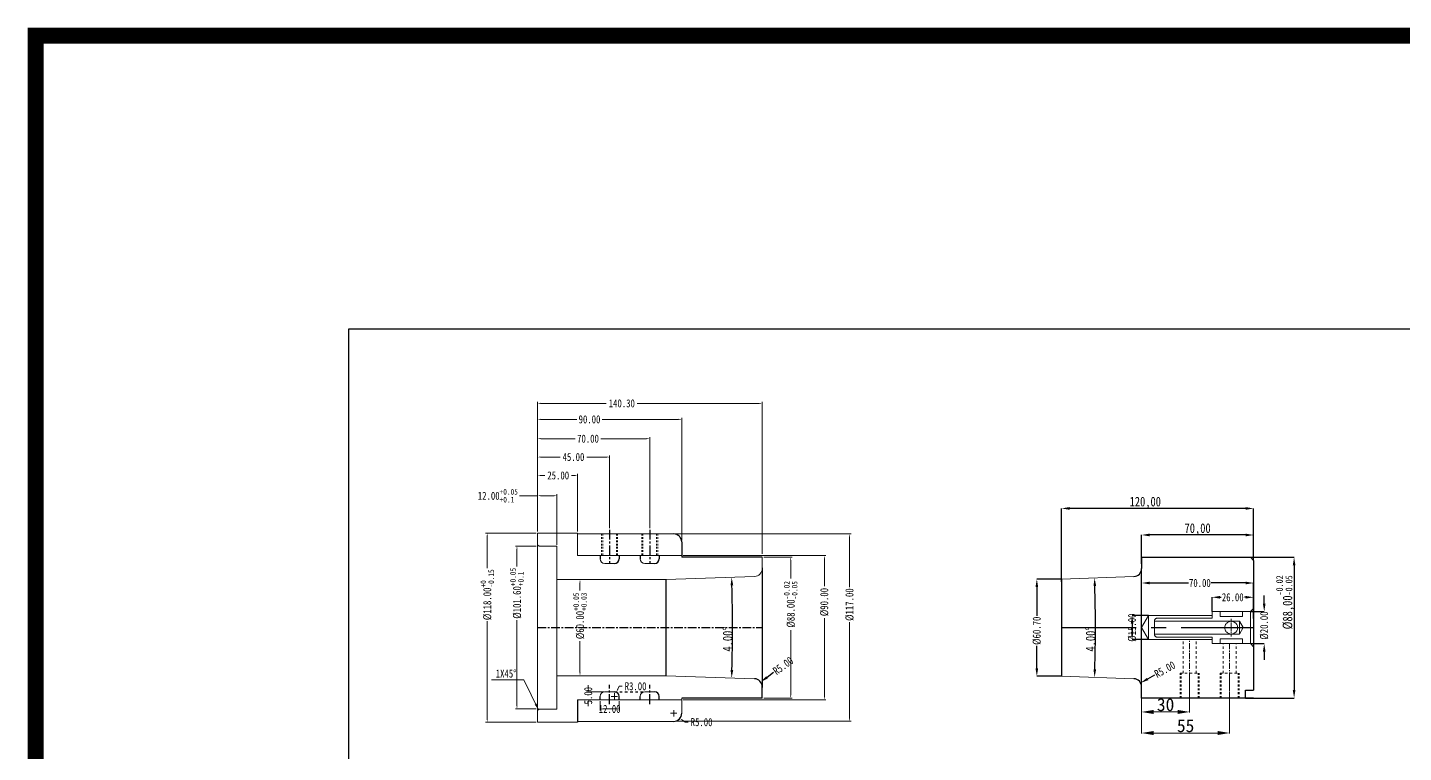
# Model space of a CAD drawing. Header units: millimetres. Extents: x 97 to 1722, y -6063 to 1553.
# Drawn here: x 97 to 957, y 1100 to 1553 of the extents above; entities that cross this region are included whole.
import ezdxf

# ---------------------------------------------------------------- set-up
doc = ezdxf.new("R2010")
doc.units = ezdxf.units.MM
doc.header["$LTSCALE"] = 16.335
doc.header["$PDMODE"] = 3
doc.header["$PDSIZE"] = 0.3125
for name, pattern in [('CENTER', [0.6, 0.375, -0.075, 0.075, -0.075]), ('HIDDEN', [0.2, 0.1, -0.1]), ('HIDDENX2', [0.75, 0.5, -0.25])]:
    doc.linetypes.add(name, pattern=pattern)
doc.layers.get('0').update_dxf_attribs({"linetype": 'CONTINUOUS'})
doc.layers.get('Defpoints').update_dxf_attribs({"linetype": 'CONTINUOUS'})
for name, color, linetype, lineweight in [('cool', 153, 'HIDDEN', 9), ('screw', 33, 'CONTINUOUS', 13), ('虚线', 6, 'HIDDENX2', 13)]:
    doc.layers.add(name, color=color, linetype=linetype, lineweight=lineweight)
doc.layers.add('DEFAULT_2', color=8, linetype='HIDDEN')
doc.styles.get("Standard").update_dxf_attribs({"font": 'txt', "width": 0.8})
doc.styles.add('字体', font='SimSun.ttf', dxfattribs={"height": 8})
doc.dimstyles.new('AM_ISO', dxfattribs={"dimtxt": 5, "dimasz": 3, "dimexe": 0.5, "dimexo": 0, "dimgap": 0.5, "dimtad": 1, "dimdec": 1, "dimdsep": 46, "dimtxsty": '字体', "dimcen": 0, "dimclrd": 4, "dimclre": 4, "dimclrt": 4, "dimadec": 0, "dimazin": 2, "dimtp": 0.1, "dimtm": 0.1, "dimtfac": 0.71, "dimtdec": 1, "dimtofl": 0, "dimtmove": 0, "dimatfit": 3, "dimfxl": 0, "dimlwd": 13, "dimlwe": 13, "dimarcsym": 0})
doc.dimstyles.new('ISO-25', dxfattribs={"dimscale": 0, "dimtxt": 4, "dimasz": 3.5, "dimexe": 0.8, "dimexo": 0, "dimgap": 0.6, "dimtad": 1, "dimtoh": 1, "dimdec": 1, "dimdsep": 46, "dimtxsty": '字体', "dimcen": 1, "dimclrd": 4, "dimclre": 4, "dimclrt": 4, "dimadec": 0, "dimazin": 0, "dimtfac": 1, "dimtdec": 1, "dimtofl": 0, "dimtmove": 0, "dimatfit": 0, "dimfxl": 0, "dimlwd": 13, "dimlwe": 13, "dimarcsym": 0})
doc.dimstyles.new('mold', dxfattribs={"dimtxt": 6, "dimasz": 5, "dimexe": 0, "dimexo": 0, "dimgap": 0, "dimtad": 1, "dimzin": 1, "dimtxsty": 'Standard', "dimcen": 0, "dimclrd": 4, "dimclre": 4, "dimclrt": 6, "dimazin": 0, "dimtfac": 1, "dimtofl": 0, "dimtmove": 0, "dimatfit": 3, "dimfxl": 0, "dimarcsym": 0})
doc.dimstyles.get("Standard").update_dxf_attribs({"dimtxt": 0.15625, "dimasz": 0.1875, "dimexe": 0.125, "dimexo": 0.0625, "dimtad": 0, "dimtih": 1, "dimtoh": 1, "dimdsep": 46, "dimtxsty": 'Standard', "dimcen": 0.09, "dimadec": 0, "dimazin": 0, "dimtp": 0.01, "dimtm": 0.01, "dimtfac": 1, "dimtofl": 0, "dimtmove": 0, "dimatfit": 3, "dimfxl": 0, "dimtolj": 1, "dimarcsym": 0})
doc.dimstyles.new('STANDARD$0', dxfattribs={"dimscale": 2, "dimtxt": 3, "dimasz": 3, "dimexe": 1.25, "dimexo": 0.625, "dimgap": 0.5, "dimtad": 0, "dimdsep": 46, "dimlunit": 6, "dimtxsty": 'Standard', "dimblk": 'CLOSEDBLANK', "dimcen": 0, "dimclrt": 2, "dimazin": 2, "dimtfac": 2, "dimtmove": 1, "dimatfit": 3, "dimfxl": 0, "dimtolj": 1, "dimtzin": 0, "dimarcsym": 0})

# ---------------------------------------------------------------- blocks, each defined once
blk = doc.blocks.new('*D27')
at = {"color": 1, "lineweight": 0}
for p, q in [((415.2, 1228.9), (402.29, 1228.9)), ((415.2, 1127.3), (402.29, 1127.3))]:
    blk.add_line(p, q, dxfattribs=at)
at = {"color": 0, "lineweight": 0}
for p, q in [((403.29, 1226.9), (403.29, 1216.34)), ((403.29, 1129.3), (403.29, 1182.74))]:
    blk.add_line(p, q, dxfattribs=at)
at = {"color": 0}
for points in [[(402.96, 1226.9), (403.62, 1226.9), (403.29, 1228.9)], [(402.96, 1129.3), (403.62, 1129.3), (403.29, 1127.3)]]:
    blk.add_solid(points, dxfattribs=at)
at = {"layer": 'Defpoints', "color": 0}
for p in [(416.2, 1228.9), (403.29, 1127.3), (416.2, 1127.3)]:
    blk.add_point(p, dxfattribs=at)
at = {"color": 0, "lineweight": 0, "insert": (403.29, 1199.54), "char_height": 5, "attachment_point": 5, "rotation": 90}
blk.add_mtext('\\A1;%%C101.60{\\H0.7x;\\S+0.05^ +0.1;}', dxfattribs=at)
blk = doc.blocks.new('*D28')
at = {"color": 0, "lineweight": 0}
for p, q in [((416.2, 1260.47), (404.83, 1260.47)), ((426.2, 1260.47), (418.2, 1260.47))]:
    blk.add_line(p, q, dxfattribs=at)
at = {"color": 1, "lineweight": 0}
for p, q in [((416.2, 1238.1), (416.2, 1261.47)), ((428.2, 1229.9), (428.2, 1261.47))]:
    blk.add_line(p, q, dxfattribs=at)
at = {"color": 0}
for points in [[(418.2, 1260.8), (418.2, 1260.13), (416.2, 1260.47)], [(426.2, 1260.8), (426.2, 1260.13), (428.2, 1260.47)]]:
    blk.add_solid(points, dxfattribs=at)
at = {"layer": 'Defpoints', "color": 0}
for p in [(428.2, 1260.47), (416.2, 1237.1), (428.2, 1228.9)]:
    blk.add_point(p, dxfattribs=at)
at = {"color": 0, "lineweight": 0, "insert": (391.36, 1260.47), "char_height": 5, "attachment_point": 5}
blk.add_mtext('\\A1;12.00{\\H0.7x;\\S+0.05^ +0.1;}', dxfattribs=at)
blk = doc.blocks.new('*D29')
at = {"color": 1, "lineweight": 0}
for p, q in [((416.2, 1238.1), (416.2, 1297.09)), ((486.2, 1240.18), (486.2, 1297.09))]:
    blk.add_line(p, q, dxfattribs=at)
at = {"color": 0, "lineweight": 0}
for p, q in [((418.2, 1296.09), (439.68, 1296.09)), ((484.2, 1296.09), (455.68, 1296.09))]:
    blk.add_line(p, q, dxfattribs=at)
at = {"color": 0}
for points in [[(418.2, 1296.43), (418.2, 1295.76), (416.2, 1296.09)], [(484.2, 1296.43), (484.2, 1295.76), (486.2, 1296.09)]]:
    blk.add_solid(points, dxfattribs=at)
at = {"layer": 'Defpoints', "color": 0}
for p in [(486.2, 1296.09), (486.2, 1239.18), (416.2, 1237.1)]:
    blk.add_point(p, dxfattribs=at)
at = {"color": 0, "lineweight": 0, "insert": (447.68, 1296.09), "char_height": 5, "attachment_point": 5}
blk.add_mtext('\\A1;70.00', dxfattribs=at)
blk = doc.blocks.new('*D30')
at = {"color": 1, "lineweight": 0}
for p, q in [((415.2, 1237.1), (383.7, 1237.1)), ((415.2, 1119.1), (383.7, 1119.1))]:
    blk.add_line(p, q, dxfattribs=at)
at = {"color": 0, "lineweight": 0}
for p, q in [((384.7, 1235.1), (384.7, 1215.22)), ((384.7, 1121.1), (384.7, 1182.08))]:
    blk.add_line(p, q, dxfattribs=at)
at = {"color": 0}
for points in [[(384.36, 1235.1), (385.03, 1235.1), (384.7, 1237.1)], [(384.36, 1121.1), (385.03, 1121.1), (384.7, 1119.1)]]:
    blk.add_solid(points, dxfattribs=at)
at = {"layer": 'Defpoints', "color": 0}
for p in [(416.2, 1237.1), (384.7, 1119.1), (416.2, 1119.1)]:
    blk.add_point(p, dxfattribs=at)
at = {"color": 0, "lineweight": 0, "insert": (384.7, 1198.65), "char_height": 5, "attachment_point": 5, "rotation": 90}
blk.add_mtext('\\A1;%%C118.00{\\H0.7x;\\S+0^ -0.15;}', dxfattribs=at)
blk = doc.blocks.new('*D31')
at = {"color": 1, "lineweight": 0}
for p, q in [((429.2, 1208.1), (443.67, 1208.1)), ((429.2, 1148.1), (443.67, 1148.1))]:
    blk.add_line(p, q, dxfattribs=at)
at = {"color": 0, "lineweight": 0}
for p, q in [((442.67, 1206.1), (442.67, 1201.24)), ((442.67, 1150.1), (442.67, 1169.64))]:
    blk.add_line(p, q, dxfattribs=at)
at = {"color": 0}
for points in [[(442.33, 1206.1), (443, 1206.1), (442.67, 1208.1)], [(442.33, 1150.1), (443, 1150.1), (442.67, 1148.1)]]:
    blk.add_solid(points, dxfattribs=at)
at = {"layer": 'Defpoints', "color": 0}
for p in [(428.2, 1208.1), (428.2, 1148.1), (442.67, 1148.1)]:
    blk.add_point(p, dxfattribs=at)
at = {"color": 0, "lineweight": 0, "insert": (442.67, 1185.44), "char_height": 5, "attachment_point": 5, "rotation": 90}
blk.add_mtext('\\A1;%%C60.00{\\H0.7x;\\S+0.05^ +0.03;}', dxfattribs=at)
blk = doc.blocks.new('*D32')
at = {"color": 1, "lineweight": 0}
for p, q in [((455.2, 1132.1), (455.2, 1126.33)), ((467.2, 1132.1), (467.2, 1126.33))]:
    blk.add_line(p, q, dxfattribs=at)
at = {"color": 0, "lineweight": 0}
blk.add_line((457.2, 1127.33), (465.2, 1127.33), dxfattribs=at)
at = {"color": 0}
for points in [[(457.2, 1127.66), (457.2, 1126.99), (455.2, 1127.33)], [(465.2, 1127.66), (465.2, 1126.99), (467.2, 1127.33)]]:
    blk.add_solid(points, dxfattribs=at)
at = {"layer": 'Defpoints', "color": 0}
for p in [(455.2, 1133.1), (467.2, 1133.1), (467.2, 1127.33)]:
    blk.add_point(p, dxfattribs=at)
at = {"color": 0, "lineweight": 0, "insert": (461.2, 1127.33), "char_height": 5, "attachment_point": 5}
blk.add_mtext('\\A1;12.00', dxfattribs=at)
blk = doc.blocks.new('*D33')
at = {"color": 1, "lineweight": 0}
for p, q in [((462.2, 1135.1), (466.2, 1135.1)), ((464.2, 1133.1), (464.2, 1137.1))]:
    blk.add_line(p, q, dxfattribs=at)
at = {"color": 0, "lineweight": 0}
for p, q in [((467.08, 1141.48), (466.26, 1139.65)), ((469.08, 1141.48), (467.08, 1141.48))]:
    blk.add_line(p, q, dxfattribs=at)
at = {"color": 0}
blk.add_solid([(465.95, 1139.79), (466.56, 1139.52), (465.44, 1137.83)], dxfattribs=at)
at = {"layer": 'Defpoints', "color": 0}
for p in [(464.2, 1135.1), (465.44, 1137.83)]:
    blk.add_point(p, dxfattribs=at)
at = {"color": 0, "lineweight": 0, "insert": (477.41, 1141.48), "char_height": 5, "attachment_point": 5}
blk.add_mtext('\\A1;R3.00', dxfattribs=at)
blk = doc.blocks.new('*D53')
at = {"color": 1, "lineweight": 0}
for p, q in [((416.2, 1238.1), (416.2, 1274.13)), ((441.2, 1238.1), (441.2, 1274.13))]:
    blk.add_line(p, q, dxfattribs=at)
at = {"color": 0, "lineweight": 0}
for p, q in [((418.2, 1273.13), (420.73, 1273.13)), ((439.2, 1273.13), (437.4, 1273.13))]:
    blk.add_line(p, q, dxfattribs=at)
at = {"color": 0}
for points in [[(418.2, 1273.47), (418.2, 1272.8), (416.2, 1273.13)], [(439.2, 1273.47), (439.2, 1272.8), (441.2, 1273.13)]]:
    blk.add_solid(points, dxfattribs=at)
at = {"layer": 'Defpoints', "color": 0}
for p in [(416.2, 1273.13), (416.2, 1237.1), (441.2, 1237.1)]:
    blk.add_point(p, dxfattribs=at)
at = {"color": 0, "lineweight": 0, "insert": (429.06, 1273.13), "char_height": 5, "attachment_point": 5}
blk.add_mtext('\\A1;25.00', dxfattribs=at)
blk = doc.blocks.new('*D54')
at = {"color": 1, "lineweight": 0}
for p, q in [((416.2, 1253.78), (416.2, 1285.63)), ((461.2, 1240.18), (461.2, 1285.63))]:
    blk.add_line(p, q, dxfattribs=at)
at = {"color": 0, "lineweight": 0}
for p, q in [((418.2, 1284.63), (430.27, 1284.63)), ((459.2, 1284.63), (446.94, 1284.63))]:
    blk.add_line(p, q, dxfattribs=at)
at = {"color": 0}
for points in [[(418.2, 1284.96), (418.2, 1284.3), (416.2, 1284.63)], [(459.2, 1284.96), (459.2, 1284.3), (461.2, 1284.63)]]:
    blk.add_solid(points, dxfattribs=at)
at = {"layer": 'Defpoints', "color": 0}
for p in [(416.2, 1284.63), (416.2, 1252.78), (461.2, 1239.18)]:
    blk.add_point(p, dxfattribs=at)
at = {"color": 0, "lineweight": 0, "insert": (438.6, 1284.63), "char_height": 5, "attachment_point": 5}
blk.add_mtext('\\A1;45.00', dxfattribs=at)
blk = doc.blocks.new('*D55')
at = {"color": 1, "lineweight": 0}
for p, q in [((502.2, 1236.6), (612.13, 1236.6)), ((502.2, 1119.6), (612.13, 1119.6))]:
    blk.add_line(p, q, dxfattribs=at)
at = {"color": 0, "lineweight": 0}
for p, q in [((611.13, 1234.6), (611.13, 1203.48)), ((611.13, 1121.6), (611.13, 1181.48))]:
    blk.add_line(p, q, dxfattribs=at)
at = {"color": 0}
for points in [[(610.8, 1234.6), (611.47, 1234.6), (611.13, 1236.6)], [(610.8, 1121.6), (611.47, 1121.6), (611.13, 1119.6)]]:
    blk.add_solid(points, dxfattribs=at)
at = {"layer": 'Defpoints', "color": 0}
for p in [(501.2, 1236.6), (501.2, 1119.6), (611.13, 1119.6)]:
    blk.add_point(p, dxfattribs=at)
at = {"color": 0, "lineweight": 0, "insert": (611.13, 1192.48), "char_height": 5, "attachment_point": 5, "rotation": 90}
blk.add_mtext('\\A1;%%c117.00', dxfattribs=at)
blk = doc.blocks.new('*D34')
at = {"color": 1, "lineweight": 0}
for p, q in [((457.78, 1138.1), (446.81, 1138.1)), ((457.78, 1133.1), (446.81, 1133.1))]:
    blk.add_line(p, q, dxfattribs=at)
at = {"color": 0, "lineweight": 0}
for p, q in [((447.81, 1140.1), (447.81, 1142.1)), ((447.81, 1131.1), (447.81, 1129.1))]:
    blk.add_line(p, q, dxfattribs=at)
at = {"color": 0}
for points in [[(447.47, 1140.1), (448.14, 1140.1), (447.81, 1138.1)], [(447.47, 1131.1), (448.14, 1131.1), (447.81, 1133.1)]]:
    blk.add_solid(points, dxfattribs=at)
at = {"layer": 'Defpoints', "color": 0}
for p in [(458.78, 1138.1), (447.81, 1133.1), (458.78, 1133.1)]:
    blk.add_point(p, dxfattribs=at)
at = {"color": 0, "lineweight": 0, "insert": (447.81, 1135.6), "char_height": 5, "attachment_point": 5, "rotation": 90}
blk.add_mtext('\\A1;5.00', dxfattribs=at)
blk = doc.blocks.new('*D56')
at = {"color": 1, "lineweight": 0}
for p, q in [((501.2, 1122.6), (501.2, 1126.6)), ((499.2, 1124.6), (503.2, 1124.6))]:
    blk.add_line(p, q, dxfattribs=at)
at = {"color": 0, "lineweight": 0}
for p, q in [((508.3, 1119.06), (506.72, 1120.29)), ((510.3, 1119.06), (508.3, 1119.06))]:
    blk.add_line(p, q, dxfattribs=at)
at = {"color": 0}
blk.add_solid([(506.92, 1120.55), (506.51, 1120.03), (505.14, 1121.52)], dxfattribs=at)
at = {"layer": 'Defpoints', "color": 0}
for p in [(501.2, 1124.6), (505.14, 1121.52)]:
    blk.add_point(p, dxfattribs=at)
at = {"color": 0, "lineweight": 0, "insert": (518.63, 1119.06), "char_height": 5, "attachment_point": 5}
blk.add_mtext('\\A1;R5.00', dxfattribs=at)
blk = doc.blocks.new('*D35')
at = {"color": 1, "lineweight": 0}
for p, q in [((557.5, 1222.1), (575.32, 1222.1)), ((557.5, 1134.1), (575.32, 1134.1))]:
    blk.add_line(p, q, dxfattribs=at)
at = {"color": 0, "lineweight": 0}
for p, q in [((574.32, 1220.1), (574.32, 1208.77)), ((574.32, 1136.1), (574.32, 1176.51))]:
    blk.add_line(p, q, dxfattribs=at)
at = {"color": 0}
for points in [[(573.99, 1220.1), (574.66, 1220.1), (574.32, 1222.1)], [(573.99, 1136.1), (574.66, 1136.1), (574.32, 1134.1)]]:
    blk.add_solid(points, dxfattribs=at)
at = {"layer": 'Defpoints', "color": 0}
for p in [(556.5, 1222.1), (556.5, 1134.1), (574.32, 1134.1)]:
    blk.add_point(p, dxfattribs=at)
at = {"color": 0, "lineweight": 0, "insert": (574.32, 1192.64), "char_height": 5, "attachment_point": 5, "rotation": 90}
blk.add_mtext('\\A1;%%C88.00{\\H0.7x;\\S-0.02^ -0.05;}', dxfattribs=at)
blk = doc.blocks.new('*D36')
at = {"color": 1, "lineweight": 0}
for p, q in [((416.2, 1238.1), (416.2, 1319.15)), ((556.5, 1224.09), (556.5, 1319.15))]:
    blk.add_line(p, q, dxfattribs=at)
at = {"color": 0, "lineweight": 0}
for p, q in [((418.2, 1318.15), (459.12, 1318.15)), ((554.5, 1318.15), (478.46, 1318.15))]:
    blk.add_line(p, q, dxfattribs=at)
at = {"color": 0}
for points in [[(418.2, 1318.49), (418.2, 1317.82), (416.2, 1318.15)], [(554.5, 1318.49), (554.5, 1317.82), (556.5, 1318.15)]]:
    blk.add_solid(points, dxfattribs=at)
at = {"layer": 'Defpoints', "color": 0}
for p in [(556.5, 1318.15), (416.2, 1237.1), (556.5, 1223.09)]:
    blk.add_point(p, dxfattribs=at)
at = {"color": 0, "lineweight": 0, "insert": (468.79, 1318.15), "char_height": 5, "attachment_point": 5}
blk.add_mtext('\\A1;140.30', dxfattribs=at)
blk = doc.blocks.new('*D37')
at = {"color": 1, "lineweight": 0}
for p, q in [((507.2, 1223.1), (596.36, 1223.1)), ((507.2, 1133.1), (596.36, 1133.1))]:
    blk.add_line(p, q, dxfattribs=at)
at = {"color": 0, "lineweight": 0}
for p, q in [((595.36, 1221.1), (595.36, 1204.07)), ((595.36, 1135.1), (595.36, 1184.07))]:
    blk.add_line(p, q, dxfattribs=at)
at = {"color": 0}
for points in [[(595.03, 1221.1), (595.7, 1221.1), (595.36, 1223.1)], [(595.03, 1135.1), (595.7, 1135.1), (595.36, 1133.1)]]:
    blk.add_solid(points, dxfattribs=at)
at = {"layer": 'Defpoints', "color": 0}
for p in [(506.2, 1223.1), (506.2, 1133.1), (595.36, 1133.1)]:
    blk.add_point(p, dxfattribs=at)
at = {"color": 0, "lineweight": 0, "insert": (595.36, 1194.07), "char_height": 5, "attachment_point": 5, "rotation": 90}
blk.add_mtext('\\A1;%%c90.00', dxfattribs=at)
blk = doc.blocks.new('*D57')
at = {"color": 1, "lineweight": 0}
for p, q in [((416.2, 1300.26), (416.2, 1309.16)), ((506.2, 1232.6), (506.2, 1309.16))]:
    blk.add_line(p, q, dxfattribs=at)
at = {"color": 0, "lineweight": 0}
for p, q in [((418.2, 1308.16), (440.61, 1308.16)), ((504.2, 1308.16), (456.61, 1308.16))]:
    blk.add_line(p, q, dxfattribs=at)
at = {"color": 0}
for points in [[(418.2, 1308.5), (418.2, 1307.83), (416.2, 1308.16)], [(504.2, 1308.5), (504.2, 1307.83), (506.2, 1308.16)]]:
    blk.add_solid(points, dxfattribs=at)
at = {"layer": 'Defpoints', "color": 0}
for p in [(416.2, 1308.16), (416.2, 1299.26), (506.2, 1231.6)]:
    blk.add_point(p, dxfattribs=at)
at = {"color": 0, "lineweight": 0, "insert": (448.61, 1308.16), "char_height": 5, "attachment_point": 5}
blk.add_mtext('\\A1;90.00', dxfattribs=at)
blk = doc.blocks.new('*D38')
at = {"color": 4, "lineweight": -2}
for p, q in [((793.56, 1217.87), (793.56, 1235.96)), ((858.56, 1235.96), (798.56, 1235.96)), ((863.56, 1220.1), (863.56, 1235.96))]:
    blk.add_line(p, q, dxfattribs=at)
at = {"color": 4}
for points in [[(798.56, 1236.8), (798.56, 1235.13), (793.56, 1235.96)], [(858.56, 1236.8), (858.56, 1235.13), (863.56, 1235.96)]]:
    blk.add_solid(points, dxfattribs=at)
at = {"layer": 'Defpoints', "color": 0}
for p in [(793.56, 1235.96), (793.56, 1217.87), (863.56, 1220.1)]:
    blk.add_point(p, dxfattribs=at)
at = {"color": 6, "insert": (828.56, 1239.46), "char_height": 6, "attachment_point": 5}
blk.add_mtext('70,00', dxfattribs=at)
blk = doc.blocks.new('*D39')
at = {"color": 4, "lineweight": -2}
for p, q in [((743.56, 1206.63), (743.56, 1252.54)), ((858.56, 1252.54), (748.56, 1252.54)), ((863.56, 1220.1), (863.56, 1252.54))]:
    blk.add_line(p, q, dxfattribs=at)
at = {"color": 4}
for points in [[(748.56, 1253.38), (748.56, 1251.71), (743.56, 1252.54)], [(858.56, 1253.38), (858.56, 1251.71), (863.56, 1252.54)]]:
    blk.add_solid(points, dxfattribs=at)
at = {"layer": 'Defpoints', "color": 0}
for p in [(743.56, 1252.54), (863.56, 1220.1), (743.56, 1206.63)]:
    blk.add_point(p, dxfattribs=at)
at = {"color": 6, "insert": (795.86, 1256.04), "char_height": 6, "attachment_point": 5}
blk.add_mtext('120,00', dxfattribs=at)
blk = doc.blocks.new('*D58')
at = {"color": 4, "lineweight": -2}
for p, q in [((743.56, 1208.45), (728.1, 1208.45)), ((728.1, 1203.45), (728.1, 1185.48)), ((728.1, 1152.75), (728.1, 1166.82)), ((743.56, 1147.75), (728.1, 1147.75))]:
    blk.add_line(p, q, dxfattribs=at)
at = {"color": 4}
for points in [[(727.27, 1203.45), (728.94, 1203.45), (728.1, 1208.45)], [(727.27, 1152.75), (728.94, 1152.75), (728.1, 1147.75)]]:
    blk.add_solid(points, dxfattribs=at)
at = {"layer": 'Defpoints', "color": 0}
for p in [(743.56, 1208.45), (728.1, 1147.75), (743.56, 1147.75)]:
    blk.add_point(p, dxfattribs=at)
at = {"color": 6, "insert": (728.1, 1176.15), "char_height": 5, "attachment_point": 5, "rotation": 90}
blk.add_mtext('\\A1;%%c60.70', dxfattribs=at)
blk = doc.blocks.new('*D59')
at = {"color": 4, "linetype": 'Continuous', "lineweight": -2}
blk.add_arc((-362.59, 1178.1), 900.56, 358.31811, 1.68189, dxfattribs=at)
at = {"color": 4}
for points in [[(536.75, 1204.5), (538.42, 1204.55), (537.42, 1209.53)], [(538.42, 1151.64), (536.75, 1151.69), (537.42, 1146.67)]]:
    blk.add_solid(points, dxfattribs=at)
at = {"layer": 'Defpoints', "color": 0}
for p in [(496.5, 1208.1), (551.68, 1210.02), (537.91, 1188.57), (496.5, 1148.1), (551.68, 1146.17)]:
    blk.add_point(p, dxfattribs=at)
at = {"color": 6, "insert": (534.94, 1170.89), "char_height": 6, "attachment_point": 5, "rotation": 89.53983}
blk.add_mtext('4.00°', dxfattribs=at)
blk = doc.blocks.new('*D60')
at = {"color": 4, "linetype": 'Continuous', "lineweight": -2}
blk.add_arc((-125.53, 1178.1), 890.25, 358.3218, 1.6782, dxfattribs=at)
at = {"color": 4}
for points in [[(763.51, 1204.14), (765.17, 1204.2), (764.18, 1209.17)], [(765.17, 1152), (763.51, 1152.05), (764.18, 1147.03)]]:
    blk.add_solid(points, dxfattribs=at)
at = {"layer": 'Defpoints', "color": 0}
for p in [(733.56, 1208.1), (788.73, 1210.02), (764.66, 1188.46), (733.56, 1148.1), (788.73, 1146.17)]:
    blk.add_point(p, dxfattribs=at)
at = {"color": 6, "insert": (761.69, 1170.89), "char_height": 6, "attachment_point": 5, "rotation": 89.53451}
blk.add_mtext('4.00°', dxfattribs=at)
blk = doc.blocks.new('*D89')
at = {"color": 4, "lineweight": -2}
for p, q in [((837.56, 1188.1), (837.56, 1197.06)), ((842.56, 1197.06), (843.19, 1197.06)), ((858.56, 1197.06), (857.86, 1197.06)), ((863.56, 1190.1), (863.56, 1197.06))]:
    blk.add_line(p, q, dxfattribs=at)
at = {"color": 4}
for points in [[(842.56, 1197.9), (842.56, 1196.23), (837.56, 1197.06)], [(858.56, 1197.9), (858.56, 1196.23), (863.56, 1197.06)]]:
    blk.add_solid(points, dxfattribs=at)
at = {"layer": 'Defpoints', "color": 0}
for p in [(837.56, 1197.06), (837.56, 1188.1), (863.56, 1190.1)]:
    blk.add_point(p, dxfattribs=at)
at = {"color": 6, "insert": (850.52, 1197.06), "char_height": 5, "attachment_point": 5}
blk.add_mtext('\\A1;26.00', dxfattribs=at)
blk = doc.blocks.new('*D90')
at = {"color": 4, "lineweight": -2}
for p, q in [((797.89, 1185.6), (787.65, 1185.6)), ((787.65, 1180.6), (787.65, 1175.6)), ((797.89, 1170.6), (787.65, 1170.6))]:
    blk.add_line(p, q, dxfattribs=at)
at = {"color": 4}
for points in [[(786.82, 1180.6), (788.49, 1180.6), (787.65, 1185.6)], [(786.82, 1175.6), (788.49, 1175.6), (787.65, 1170.6)]]:
    blk.add_solid(points, dxfattribs=at)
at = {"layer": 'Defpoints', "color": 0}
for p in [(797.89, 1185.6), (787.65, 1170.6), (797.89, 1170.6)]:
    blk.add_point(p, dxfattribs=at)
at = {"color": 6, "insert": (787.65, 1178.1), "char_height": 5, "attachment_point": 5, "rotation": 90}
blk.add_mtext('\\A1;%%c15.00', dxfattribs=at)
blk = doc.blocks.new('*D91')
at = {"color": 4, "lineweight": -2}
for p, q in [((793.56, 1178.1), (793.56, 1205.98)), ((798.56, 1205.98), (822.97, 1205.98)), ((858.56, 1205.98), (836.97, 1205.98)), ((863.56, 1183.77), (863.56, 1205.98))]:
    blk.add_line(p, q, dxfattribs=at)
at = {"color": 4}
for points in [[(798.56, 1206.81), (798.56, 1205.14), (793.56, 1205.98)], [(858.56, 1206.81), (858.56, 1205.14), (863.56, 1205.98)]]:
    blk.add_solid(points, dxfattribs=at)
at = {"layer": 'Defpoints', "color": 0}
for p in [(793.56, 1205.98), (793.56, 1178.1), (863.56, 1183.77)]:
    blk.add_point(p, dxfattribs=at)
at = {"color": 6, "insert": (829.97, 1205.98), "char_height": 5, "attachment_point": 5}
blk.add_mtext('\\A1;70.00', dxfattribs=at)
blk = doc.blocks.new('*D93')
at = {"color": 4, "lineweight": -2}
for p, q in [((870.19, 1193.1), (870.19, 1198.1)), ((861.56, 1188.1), (870.19, 1188.1)), ((861.56, 1168.1), (870.19, 1168.1)), ((870.19, 1163.1), (870.19, 1158.1))]:
    blk.add_line(p, q, dxfattribs=at)
at = {"color": 4}
for points in [[(869.35, 1193.1), (871.02, 1193.1), (870.19, 1188.1)], [(869.35, 1163.1), (871.02, 1163.1), (870.19, 1168.1)]]:
    blk.add_solid(points, dxfattribs=at)
at = {"layer": 'Defpoints', "color": 0}
for p in [(861.56, 1188.1), (861.56, 1168.1), (870.19, 1168.1)]:
    blk.add_point(p, dxfattribs=at)
at = {"color": 6, "insert": (870.19, 1179.39), "char_height": 5, "attachment_point": 5, "rotation": 90}
blk.add_mtext('\\A1;%%c20.00', dxfattribs=at)
blk = doc.blocks.new('*D92')
at = {"color": 4, "lineweight": -2}
for p, q in [((861.56, 1222.1), (888.85, 1222.1)), ((888.85, 1217.1), (888.85, 1139.1)), ((858.56, 1134.1), (888.85, 1134.1))]:
    blk.add_line(p, q, dxfattribs=at)
at = {"color": 4}
for points in [[(888.02, 1217.1), (889.68, 1217.1), (888.85, 1222.1)], [(888.02, 1139.1), (889.68, 1139.1), (888.85, 1134.1)]]:
    blk.add_solid(points, dxfattribs=at)
at = {"layer": 'Defpoints', "color": 0}
for p in [(861.56, 1222.1), (858.56, 1134.1), (888.85, 1134.1)]:
    blk.add_point(p, dxfattribs=at)
at = {"color": 6, "insert": (883.45, 1193.91), "char_height": 6, "attachment_point": 5, "rotation": 90}
blk.add_mtext('%%C88,00{\\H0.7x;\\S-0.02^ -0.05;}', dxfattribs=at)
blk = doc.blocks.new('*D94')
at = {"color": 4, "linetype": 'Continuous', "lineweight": 15}
for p, q in [((793.56, 1137.14), (793.56, 1125.15)), ((823.56, 1138.77), (823.56, 1125.15)), ((816.06, 1125.45), (801.06, 1125.45))]:
    blk.add_line(p, q, dxfattribs=at)
at = {"color": 4}
for points in [[(801.06, 1126.7), (801.06, 1124.2), (793.56, 1125.45)], [(816.06, 1126.7), (816.06, 1124.2), (823.56, 1125.45)]]:
    blk.add_solid(points, dxfattribs=at)
at = {"layer": 'Defpoints', "color": 0}
for p in [(793.56, 1137.44), (823.56, 1139.07), (793.56, 1125.45)]:
    blk.add_point(p, dxfattribs=at)
at = {"color": 4, "insert": (808.56, 1129.95), "char_height": 8, "attachment_point": 5, "style": '字体'}
blk.add_mtext('30', dxfattribs=at)
blk = doc.blocks.new('*D95')
at = {"color": 4, "linetype": 'Continuous', "lineweight": 15}
for p, q in [((793.56, 1136.84), (793.56, 1112)), ((848.56, 1138.2), (848.56, 1112)), ((801.06, 1112.3), (841.06, 1112.3))]:
    blk.add_line(p, q, dxfattribs=at)
at = {"color": 4}
for points in [[(801.06, 1113.55), (801.06, 1111.05), (793.56, 1112.3)], [(841.06, 1113.55), (841.06, 1111.05), (848.56, 1112.3)]]:
    blk.add_solid(points, dxfattribs=at)
at = {"layer": 'Defpoints', "color": 0}
for p in [(793.56, 1137.14), (848.56, 1138.5), (848.56, 1112.3)]:
    blk.add_point(p, dxfattribs=at)
at = {"color": 4, "insert": (821.06, 1116.8), "char_height": 8, "attachment_point": 5, "style": '字体'}
blk.add_mtext('55', dxfattribs=at)
blk = doc.blocks.new('*D99')
at = {"color": 4, "lineweight": -2}
blk.add_line((563.62, 1150.01), (559.58, 1147.06), dxfattribs=at)
at = {"color": 4}
blk.add_solid([(559.09, 1147.74), (560.07, 1146.39), (555.54, 1144.12)], dxfattribs=at)
at = {"layer": 'Defpoints', "color": 0}
for p in [(555.54, 1144.12), (551.5, 1141.17)]:
    blk.add_point(p, dxfattribs=at)
at = {"color": 6, "insert": (569.55, 1154.33), "char_height": 5, "attachment_point": 5, "rotation": 36.09876}
blk.add_mtext('\\A1;R5.00', dxfattribs=at)
blk = doc.blocks.new('*D108')
at = {"color": 4, "lineweight": -2}
blk.add_line((801.68, 1148.44), (797.3, 1146.02), dxfattribs=at)
at = {"color": 4}
blk.add_solid([(796.9, 1146.75), (797.71, 1145.29), (792.93, 1143.6)], dxfattribs=at)
at = {"layer": 'Defpoints', "color": 0}
for p in [(792.93, 1143.6), (788.56, 1141.17)]:
    blk.add_point(p, dxfattribs=at)
at = {"color": 6, "insert": (808.09, 1152), "char_height": 5, "attachment_point": 5, "rotation": 28.98882}
blk.add_mtext('\\A1;R5.00', dxfattribs=at)

msp = doc.modelspace()

# ---------------------------------------------------------------- linework, layer by layer
at = {"color": 1, "linetype": 'CENTER'}
for p, q in [((461.202, 1239.178), (461.202, 1218.097)), ((486.202, 1239.178), (486.202, 1218.097)), ((461.202, 1130.351), (461.202, 1142.328)), ((486.202, 1130.351), (486.202, 1142.328))]:
    msp.add_line(p, q, dxfattribs=at)
at = {"lineweight": 0}
for p, q in [((416.202, 1237.097), (441.202, 1237.097)), ((416.202, 1237.097), (416.202, 1229.897)), ((416.202, 1229.897), (417.202, 1228.897)), ((416.202, 1229.897), (416.202, 1126.297)), ((441.202, 1237.097), (441.202, 1223.097)), ((441.202, 1236.597), (522.202, 1236.597)), ((428.202, 1228.897), (417.202, 1228.897)), ((428.202, 1228.897), (428.202, 1208.097)), ((441.202, 1223.097), (506.202, 1223.097)), ((556.502, 1222.097), (556.502, 1215.02)), ((458.202, 1218.097), (464.202, 1218.097)), ((483.202, 1218.097), (489.202, 1218.097)), ((428.202, 1208.097), (428.202, 1148.097)), ((428.202, 1208.097), (496.502, 1208.097)), ((496.502, 1208.097), (551.677, 1210.023)), ((743.558, 1208.446), (788.732, 1210.024)), ((428.202, 1127.297), (428.202, 1148.097)), ((428.202, 1148.097), (496.502, 1148.097)), ((496.502, 1148.097), (551.677, 1146.17)), ((743.558, 1147.748), (788.732, 1146.17)), ((458.202, 1138.097), (464.202, 1138.097)), ((483.202, 1138.097), (489.202, 1138.097)), ((417.202, 1127.297), (416.202, 1126.297)), ((416.202, 1126.297), (416.202, 1119.097)), ((428.202, 1127.297), (417.202, 1127.297)), ((441.202, 1133.097), (506.202, 1133.097)), ((506.202, 1134.097), (506.202, 1124.597)), ((416.202, 1119.097), (441.202, 1119.097)), ((441.202, 1119.597), (501.202, 1119.597))]:
    msp.add_line(p, q, dxfattribs=at)
for p, q in [((506.202, 1231.597), (506.202, 1222.097)), ((455.202, 1223.097), (455.202, 1221.097)), ((467.202, 1223.097), (467.202, 1221.097)), ((480.202, 1223.097), (480.202, 1221.097)), ((492.202, 1223.097), (492.202, 1221.097)), ((556.502, 1222.097), (506.202, 1222.097)), ((793.558, 1222.097), (793.558, 1215.02)), ((793.558, 1222.097), (861.558, 1222.096)), ((861.558, 1222.096), (863.558, 1220.096)), ((556.502, 1215.37), (556.502, 1140.824)), ((793.558, 1141.173), (793.558, 1215.02)), ((863.558, 1220.096), (863.558, 1139.097)), ((496.502, 1148.097), (496.502, 1208.097)), ((743.558, 1208.446), (743.558, 1147.747)), ((455.202, 1133.097), (455.202, 1135.097)), ((467.202, 1133.097), (467.202, 1135.097)), ((480.202, 1133.097), (480.202, 1135.097)), ((492.202, 1133.097), (492.202, 1135.097)), ((793.558, 1134.096), (793.558, 1141.173)), ((858.558, 1134.097), (858.558, 1139.097)), ((858.558, 1139.097), (863.558, 1139.097)), ((441.202, 1133.097), (441.202, 1119.097)), ((556.502, 1134.097), (506.202, 1134.097)), ((863.558, 1134.096), (793.558, 1134.096))]:
    msp.add_line(p, q)
at = {"color": 1, "linetype": 'CENTER', "ltscale": 0.870768}
msp.add_line((416.202, 1178.097), (556.502, 1178.097), dxfattribs=at)
at = {"color": 1, "linetype": 'CENTER', "ltscale": 7.62}
msp.add_line((743.558, 1178.097), (863.558, 1178.097), dxfattribs=at)
at = {"ltscale": 0.5}
msp.add_line((556.502, 1134.097), (556.502, 1141.173), dxfattribs=at)
at = {"color": 3, "const_width": 10}
msp.add_lwpolyline([(102.476, 1547.832), (1717.02, 1547.832), (1717.02, -6057.882), (102.476, -6057.882)], close=True, dxfattribs=at)
msp.add_lwpolyline([(298.132, 1364.778), (1511.423, 1364.778), (1511.423, 664.739), (298.132, 664.739)], close=True)
for centre, radius, start, end in [((501.202, 1231.597), 5, 0, 90), ((464.202, 1221.097), 3, 270, 0), ((489.202, 1221.097), 3, 270, 0), ((788.558, 1215.02), 5, 272, 359.999994), ((788.558, 1141.173), 5, 0, 88), ((464.202, 1135.097), 3, 0, 90), ((489.202, 1135.097), 3, 0, 90), ((501.202, 1124.597), 5, 270, 0)]:
    msp.add_arc(centre, radius, start, end)
at = {"lineweight": 0}
for centre, radius, start, end in [((458.202, 1221.097), 3, 180, 270), ((483.202, 1221.097), 3, 180, 270), ((551.502, 1215.02), 5, 272, 0), ((458.202, 1135.097), 3, 90, 180), ((483.202, 1135.097), 3, 90, 180)]:
    msp.add_arc(centre, radius, start, end, dxfattribs=at)
at = {"ltscale": 0.5}
msp.add_arc((551.502, 1141.173), 5, 0, 88, dxfattribs=at)
at = {"layer": 'cool', "ltscale": 0.932966}
for p, q in [((819.558, 1149.596), (819.558, 1170.597)), ((827.558, 1149.596), (827.558, 1170.597)), ((844.558, 1149.596), (844.558, 1168.097)), ((852.558, 1149.596), (852.558, 1168.097)), ((817.558, 1149.596), (829.558, 1149.596)), ((842.558, 1149.596), (854.558, 1149.596))]:
    msp.add_line(p, q, dxfattribs=at)
at = {"layer": 'cool', "color": 1, "linetype": 'CENTER', "ltscale": 0.621977}
for p, q in [((823.558, 1134.097), (823.558, 1170.597)), ((848.558, 1134.097), (848.558, 1168.097))]:
    msp.add_line(p, q, dxfattribs=at)
at = {"layer": 'DEFAULT_2', "color": 8, "linetype": 'HIDDEN'}
msp.add_line((464.202, 1138.097), (483.202, 1138.097), dxfattribs=at)
at = {"layer": 'screw', "color": 92, "linetype": 'HIDDEN', "ltscale": 0.621977}
for p, q in [((456.202, 1236.597), (456.202, 1223.097)), ((466.202, 1236.597), (466.202, 1223.097)), ((481.202, 1236.597), (481.202, 1223.097)), ((491.202, 1236.597), (491.202, 1223.097))]:
    msp.add_line(p, q, dxfattribs=at)
at = {"layer": 'screw', "linetype": 'HIDDEN', "ltscale": 0.621977}
for p, q in [((456.952, 1236.597), (456.952, 1223.097)), ((465.452, 1236.597), (465.452, 1223.097)), ((481.952, 1236.597), (481.952, 1223.097)), ((490.452, 1236.597), (490.452, 1223.097))]:
    msp.add_line(p, q, dxfattribs=at)
at = {"layer": 'screw', "color": 92, "linetype": 'HIDDEN', "ltscale": 0.746373}
for p, q in [((817.558, 1134.097), (817.558, 1149.596)), ((829.558, 1134.097), (829.558, 1149.596)), ((842.558, 1134.097), (842.558, 1149.596)), ((854.558, 1134.097), (854.558, 1149.596))]:
    msp.add_line(p, q, dxfattribs=at)
at = {"layer": 'screw', "linetype": 'HIDDEN', "ltscale": 0.746373}
for p, q in [((818.308, 1134.097), (818.308, 1149.596)), ((828.808, 1134.097), (828.808, 1149.596)), ((843.308, 1134.097), (843.308, 1149.596)), ((853.808, 1134.097), (853.808, 1149.596))]:
    msp.add_line(p, q, dxfattribs=at)
at = {"layer": 'screw', "color": 1, "linetype": 'CENTER', "ltscale": 0.466483}
for p, q in [((823.558, 1134.097), (823.558, 1149.596)), ((848.558, 1134.097), (848.558, 1149.596))]:
    msp.add_line(p, q, dxfattribs=at)
at = {"layer": '虚线', "ltscale": 10}
for p, q in [((837.558, 1188.097), (837.558, 1184.097)), ((861.558, 1188.097), (837.558, 1188.097)), ((842.558, 1188.097), (842.558, 1185.097)), ((856.558, 1188.097), (856.558, 1185.097)), ((861.558, 1188.097), (863.558, 1190.097)), ((861.558, 1188.097), (861.558, 1168.097)), ((793.558, 1178.097), (797.888, 1185.597)), ((793.558, 1178.097), (797.888, 1170.597)), ((837.558, 1185.597), (797.888, 1185.597)), ((797.888, 1185.597), (797.888, 1170.597)), ((801.558, 1182.097), (854.682, 1182.097)), ((801.558, 1174.097), (801.558, 1182.097)), ((837.558, 1184.097), (803.558, 1184.097)), ((856.558, 1185.097), (842.558, 1185.097)), ((856.979, 1178.114), (854.659, 1174.097)), ((854.68, 1182.097), (854.662, 1174.101)), ((856.979, 1178.114), (854.68, 1182.097)), ((837.558, 1170.597), (797.888, 1170.597)), ((801.558, 1174.097), (854.659, 1174.097)), ((837.558, 1172.097), (803.558, 1172.097)), ((837.558, 1168.097), (837.558, 1172.097)), ((842.558, 1168.097), (842.558, 1171.097)), ((856.558, 1171.097), (842.558, 1171.097)), ((856.558, 1168.097), (856.558, 1171.097)), ((861.558, 1168.097), (837.558, 1168.097)), ((861.558, 1168.097), (863.558, 1166.097))]:
    msp.add_line(p, q, dxfattribs=at)
at = {"layer": '虚线', "color": 1, "linetype": 'CENTER', "ltscale": 0.310989}
for p, q in [((844.058, 1178.097), (855.058, 1178.097)), ((849.558, 1172.597), (849.558, 1183.597))]:
    msp.add_line(p, q, dxfattribs=at)
at = {"layer": '虚线', "ltscale": 10}
msp.add_circle((849.558, 1178.097), 4, dxfattribs=at)
for centre, start, end in [((803.558, 1182.097), 90, 180), ((803.558, 1174.097), 180, 270)]:
    msp.add_arc(centre, 2, start, end, dxfattribs=at)

# ---------------------------------------------------------------- texts
at = {"insert": (390.034, 1151.939), "char_height": 5, "width": 18.00079, "attachment_point": 1}
msp.add_mtext('{\\fSimSun|b0|i0|c134|p2;1X45%%D}', dxfattribs=at)

# ---------------------------------------------------------------- dimensions: what is measured, and where the dimension line sits
at = {"lineweight": 0}
for base, p1, p2, override, picture, middle in [((556.502, 1318.155), (416.202, 1237.097), (556.502, 1223.095), {"dimscale": 1, "dimtxt": 5, "dimasz": 2, "dimexe": 1, "dimexo": 1, "dimgap": 1, "dimzin": 0, "dimdsep": 0, "dimlunit": 2, "dimcen": 2, "dimclre": 1, "dimclrt": 0, "dimadec": 0, "dimazin": 0, "dimtfac": 1, "dimtofl": 0, "dimtmove": 0, "dimlwd": 0, "dimlwe": 0}, '*D36', (468.79, 1318.155)), ((416.202, 1308.164), (506.202, 1231.597), (416.202, 1299.258), {"dimscale": 1, "dimtxt": 5, "dimasz": 2, "dimexe": 1, "dimexo": 1, "dimgap": 1, "dimtih": 1, "dimtoh": 1, "dimzin": 0, "dimdsep": 0, "dimlunit": 2, "dimcen": 2, "dimclre": 1, "dimclrt": 0, "dimadec": 0, "dimazin": 0, "dimtfac": 1, "dimtofl": 0, "dimtmove": 0, "dimlwd": 0, "dimlwe": 0}, '*D57', (448.612, 1308.164)), ((486.202, 1296.093), (416.202, 1237.097), (486.202, 1239.178), {"dimscale": 1, "dimtxt": 5, "dimasz": 2, "dimexe": 1, "dimexo": 1, "dimgap": 1, "dimzin": 0, "dimdsep": 0, "dimlunit": 2, "dimcen": 2, "dimclre": 1, "dimclrt": 0, "dimadec": 0, "dimazin": 0, "dimtfac": 1, "dimtofl": 0, "dimtmove": 0, "dimlwd": 0, "dimlwe": 0}, '*D29', (447.676, 1296.093)), ((416.202, 1284.63), (461.202, 1239.178), (416.202, 1252.782), {"dimscale": 1, "dimtxt": 5, "dimasz": 2, "dimexe": 1, "dimexo": 1, "dimgap": 1, "dimzin": 0, "dimdsep": 0, "dimlunit": 2, "dimcen": 2, "dimclre": 1, "dimclrt": 0, "dimadec": 0, "dimazin": 0, "dimtfac": 1, "dimtofl": 0, "dimtmove": 0, "dimlwd": 0, "dimlwe": 0}, '*D54', (438.605, 1284.63)), ((416.202, 1273.135), (441.202, 1237.097), (416.202, 1237.097), {"dimscale": 1, "dimtxt": 5, "dimasz": 2, "dimexe": 1, "dimexo": 1, "dimgap": 1, "dimzin": 0, "dimdsep": 0, "dimlunit": 2, "dimcen": 2, "dimclre": 1, "dimclrt": 0, "dimadec": 0, "dimazin": 0, "dimtfac": 1, "dimtofl": 0, "dimtmove": 0, "dimlwd": 0, "dimlwe": 0}, '*D53', (429.063, 1273.135)), ((467.202, 1127.328), (455.202, 1133.097), (467.202, 1133.097), {"dimscale": 1, "dimtxt": 5, "dimasz": 2, "dimexe": 1, "dimexo": 1, "dimgap": 1, "dimzin": 0, "dimdsep": 0, "dimlunit": 2, "dimcen": 2, "dimclre": 1, "dimclrt": 0, "dimadec": 0, "dimazin": 0, "dimtfac": 1, "dimtofl": 0, "dimtmove": 0, "dimlwd": 0, "dimlwe": 0}, '*D32', (461.202, 1127.328))]:
    dim = msp.add_linear_dim(base=base, p1=p1, p2=p2, dimstyle='STANDARD$0', override=override, dxfattribs=at)
    dim.commit()
    dim.dimension.update_dxf_attribs({"geometry": picture, "text_midpoint": middle, "dimtype": 160})
dim = msp.add_linear_dim(base=(428.202, 1260.468), p1=(416.202, 1237.097), p2=(428.202, 1228.897), text='<>{\\H0.7x;\\S+0.05^ +0.1;}', dimstyle='STANDARD$0', override={"dimscale": 1, "dimtxt": 5, "dimasz": 2, "dimexe": 1, "dimexo": 1, "dimgap": 1, "dimzin": 0, "dimdsep": 0, "dimlunit": 2, "dimcen": 2, "dimclre": 1, "dimclrt": 0, "dimadec": 0, "dimazin": 0, "dimtfac": 1, "dimtofl": 0, "dimtmove": 0, "dimlwd": 0, "dimlwe": 0}, dxfattribs=at)
dim.commit()
dim.dimension.update_dxf_attribs({"geometry": '*D28', "text_midpoint": (391.362, 1260.468), "dimtype": 160})
at = {"color": 6}
for base, p2, picture, middle in [((743.558, 1252.543), (743.558, 1206.628), '*D39', (795.862, 1252.543)), ((793.558, 1235.965), (793.558, 1217.871), '*D38', (828.558, 1235.965))]:
    dim = msp.add_linear_dim(base=base, p1=(863.558, 1220.096), p2=p2, dimstyle='mold', dxfattribs=at)
    dim.commit()
    dim.dimension.update_dxf_attribs({"geometry": picture, "text_midpoint": middle, "dimtype": 160})
at = {"lineweight": 0}
for base, p1, p2, text, picture, middle in [((384.696, 1119.097), (416.202, 1237.097), (416.202, 1119.097), '%%C<>{\\H0.7x;\\S+0^ -0.15;}', '*D30', (384.696, 1198.649)), ((403.288, 1127.297), (416.202, 1228.897), (416.202, 1127.297), '%%C<>{\\H0.7x;\\S+0.05^ +0.1;}', '*D27', (403.288, 1199.544)), ((611.134, 1119.597), (501.202, 1236.597), (501.202, 1119.597), '%%c<>', '*D55', (611.134, 1192.479)), ((595.364, 1133.097), (506.202, 1223.097), (506.202, 1133.097), '%%c<>', '*D37', (595.364, 1194.068)), ((574.324, 1134.097), (556.502, 1222.097), (556.502, 1134.097), '%%C<>{\\H0.7x;\\S-0.02^ -0.05;}', '*D35', (574.324, 1192.64)), ((442.668, 1148.097), (428.202, 1208.097), (428.202, 1148.097), '%%C<>{\\H0.7x;\\S+0.05^ +0.03;}', '*D31', (442.668, 1185.442))]:
    dim = msp.add_linear_dim(base=base, p1=p1, p2=p2, angle=90, text=text, dimstyle='STANDARD$0', override={"dimscale": 1, "dimtxt": 5, "dimasz": 2, "dimexe": 1, "dimexo": 1, "dimgap": 1, "dimzin": 0, "dimdsep": 0, "dimlunit": 2, "dimcen": 2, "dimclre": 1, "dimclrt": 0, "dimadec": 0, "dimazin": 0, "dimtfac": 1, "dimtofl": 0, "dimtmove": 0, "dimlwd": 0, "dimlwe": 0}, dxfattribs=at)
    dim.commit()
    dim.dimension.update_dxf_attribs({"geometry": picture, "text_midpoint": middle, "dimtype": 160})
at = {"color": 6}
dim = msp.add_linear_dim(base=(888.851, 1134.097), p1=(861.558, 1222.096), p2=(858.558, 1134.097), angle=90, text='%%C<>{\\H0.7x;\\S-0.02^ -0.05;}', dimstyle='mold', dxfattribs=at)
dim.commit()
dim.dimension.update_dxf_attribs({"geometry": '*D92', "text_midpoint": (888.851, 1193.906), "dimtype": 160})
for base, line1, line2, picture, middle in [((537.91, 1188.575), ((496.502, 1148.097), (551.677, 1146.17)), ((496.502, 1208.097), (551.677, 1210.023)), '*D59', (537.942, 1170.864)), ((764.664, 1188.455), ((733.558, 1148.097), (788.732, 1146.17)), ((733.558, 1208.097), (788.732, 1210.024)), '*D60', (764.694, 1170.864))]:
    dim = msp.add_angular_dim_2l(base=base, line1=line1, line2=line2, dimstyle='mold', override={"dimtxt": 6, "dimasz": 5, "dimexe": 0, "dimexo": 0, "dimgap": 0, "dimdsep": 46, "dimclrd": 4, "dimclre": 4, "dimclrt": 6})
    dim.commit()
    dim.dimension.update_dxf_attribs({"geometry": picture, "text_midpoint": middle, "dimtype": 162})
for base, p1, p2, picture, middle in [((728.102, 1147.747), (743.558, 1208.446), (743.558, 1147.747), '*D58', (728.102, 1176.15)), ((870.185, 1168.097), (861.558, 1188.097), (861.558, 1168.097), '*D93', (870.185, 1179.387)), ((787.653, 1170.597), (797.888, 1185.597), (797.888, 1170.597), '*D90', (787.653, 1178.097))]:
    dim = msp.add_linear_dim(base=base, p1=p1, p2=p2, angle=90, text='%%c<>', dimstyle='STANDARD$0', override={"dimscale": 1, "dimtxt": 5, "dimasz": 5, "dimexe": 0, "dimexo": 0, "dimgap": 0, "dimzin": 0, "dimlunit": 2, "dimclrd": 4, "dimclre": 4, "dimclrt": 6, "dimazin": 0, "dimtp": 0.01, "dimtm": 0.01, "dimtfac": 1, "dimtofl": 0, "dimtmove": 0, "dimfxl": 1.25})
    dim.commit()
    dim.dimension.update_dxf_attribs({"geometry": picture, "text_midpoint": middle, "dimtype": 160})
for base, p1, p2, picture, middle in [((793.558, 1205.975), (863.558, 1183.771), (793.558, 1178.097), '*D91', (829.975, 1205.975)), ((837.558, 1197.062), (863.558, 1190.097), (837.558, 1188.097), '*D89', (850.524, 1197.062))]:
    dim = msp.add_linear_dim(base=base, p1=p1, p2=p2, dimstyle='STANDARD$0', override={"dimscale": 1, "dimtxt": 5, "dimasz": 5, "dimexe": 0, "dimexo": 0, "dimgap": 0, "dimzin": 0, "dimlunit": 2, "dimclrd": 4, "dimclre": 4, "dimclrt": 6, "dimazin": 0, "dimtp": 0.01, "dimtm": 0.01, "dimtfac": 1, "dimtofl": 0, "dimtmove": 0, "dimfxl": 1.25})
    dim.commit()
    dim.dimension.update_dxf_attribs({"geometry": picture, "text_midpoint": middle, "dimtype": 160})
for center, mpoint, picture, middle in [((551.502, 1141.173), (555.542, 1144.119), '*D99', (569.548, 1154.331)), ((788.558, 1141.173), (792.931, 1143.596), '*D108', (808.093, 1151.997))]:
    dim = msp.add_radius_dim(center=center, mpoint=mpoint, dimstyle='Standard', override={"dimtxt": 5, "dimasz": 5, "dimexe": 0, "dimexo": 0, "dimgap": 0, "dimtih": 0, "dimtoh": 0, "dimzin": 0, "dimcen": 0, "dimclrd": 4, "dimclre": 4, "dimclrt": 6, "dimadec": 2, "dimtp": 0, "dimtm": 0, "dimtzin": 0})
    dim.commit()
    dim.dimension.update_dxf_attribs({"geometry": picture, "text_midpoint": middle})
at = {"lineweight": 0}
for center, mpoint, picture, middle in [((464.202, 1135.097), (465.436, 1137.831), '*D33', (477.414, 1141.478)), ((501.202, 1124.597), (505.143, 1121.519), '*D56', (518.629, 1119.057))]:
    dim = msp.add_radius_dim(center=center, mpoint=mpoint, dimstyle='Standard', override={"dimscale": 1, "dimtxt": 5, "dimasz": 2, "dimexe": 1, "dimexo": 1, "dimgap": 1, "dimtad": 0, "dimdec": 2, "dimzin": 0, "dimdsep": 0, "dimcen": 2, "dimclre": 1, "dimtp": 0, "dimtm": 0, "dimtdec": 2, "dimtzin": 0, "dimlwd": 0, "dimlwe": 0}, dxfattribs=at)
    dim.commit()
    dim.dimension.update_dxf_attribs({"geometry": picture, "text_midpoint": middle})
dim = msp.add_linear_dim(base=(447.806, 1133.097), p1=(458.775, 1138.097), p2=(458.775, 1133.097), angle=90, dimstyle='STANDARD$0', override={"dimscale": 1, "dimtxt": 5, "dimasz": 2, "dimexe": 1, "dimexo": 1, "dimgap": 1, "dimzin": 0, "dimdsep": 0, "dimlunit": 2, "dimcen": 2, "dimclre": 1, "dimclrt": 0, "dimadec": 0, "dimazin": 0, "dimtfac": 1, "dimtofl": 0, "dimtmove": 0, "dimlwd": 0, "dimlwe": 0}, dxfattribs=at)
dim.commit()
dim.dimension.update_dxf_attribs({"geometry": '*D34', "text_midpoint": (447.806, 1135.597), "dimtype": 160})
for base, p1, p2, picture, middle in [((793.558, 1125.449), (823.558, 1139.075), (793.558, 1137.444), '*D94', (808.558, 1129.949)), ((848.558, 1112.302), (793.558, 1137.144), (848.558, 1138.499), '*D95', (821.058, 1116.802))]:
    dim = msp.add_linear_dim(base=base, p1=p1, p2=p2, dimstyle='AM_ISO', override={"dimtxt": 8, "dimasz": 7.5, "dimexe": 0.3, "dimexo": 0.3, "dimdec": 2, "dimtdec": 2, "dimfxl": 1.25, "dimlwd": 15, "dimlwe": 15})
    dim.commit()
    dim.dimension.update_dxf_attribs({"geometry": picture, "text_midpoint": middle})

# ---------------------------------------------------------------- leaders
msp.add_leader([(416.702, 1126.797), (407.568, 1145.443), (387.446, 1145.443)], dimstyle='ISO-25', override={"dimscale": 1, "dimtxt": 4.5, "dimasz": 4, "dimexe": 0, "dimgap": 0, "dimtad": 0, "dimclrd": 256, "dimclre": 3, "dimclrt": 6})

doc.saveas('drawing.dxf')
